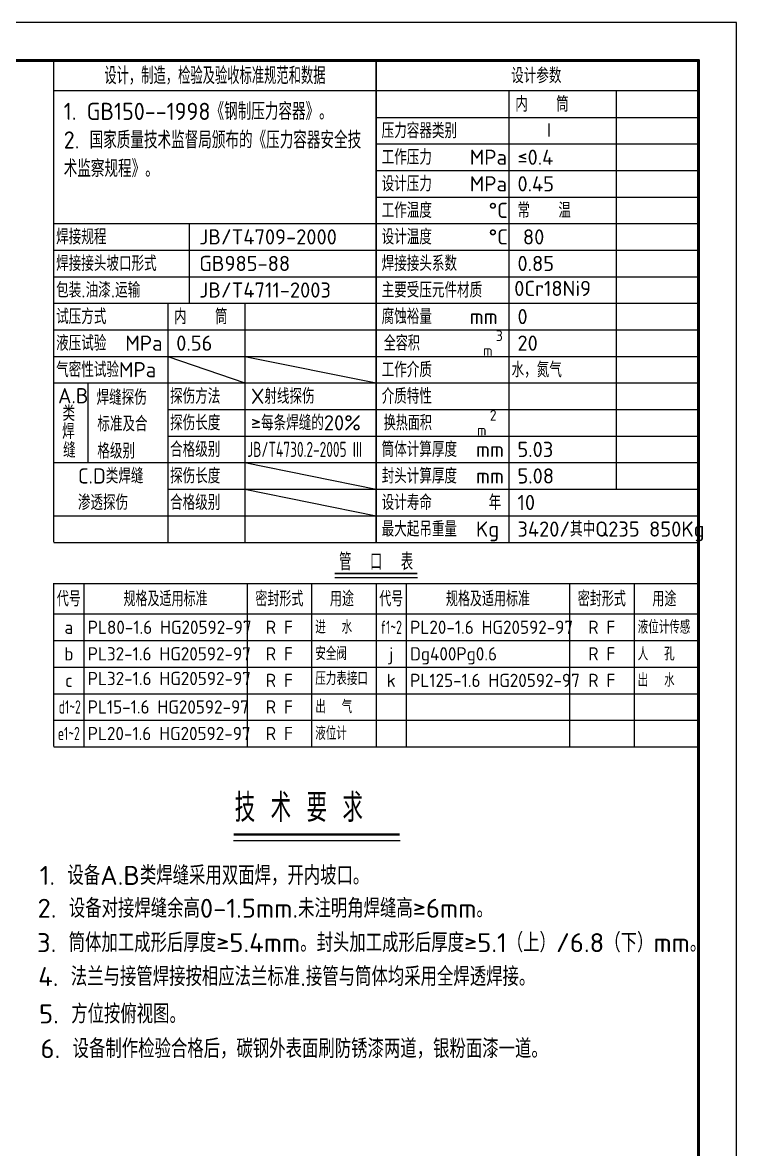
# Model space of a CAD drawing. Extents: x -45740 to 0, y 0 to 40456.
# Drawn here: x -40004 to -35345, y 33104 to 40456 of the extents above; entities that cross this region are included whole.
import ezdxf
from ezdxf.enums import TextEntityAlignment as Align

# ---------------------------------------------------------------- set-up
doc = ezdxf.new("R2010")
doc.units = 0
doc.header["$LTSCALE"] = 30
doc.header["$MEASUREMENT"] = 0
for name, color, linetype, lineweight in [('1', 2, 'CONTINUOUS', 13), ('2', 1, 'CONTINUOUS', 50), ('7', 4, 'CONTINUOUS', 13)]:
    doc.layers.add(name, color=color, linetype=linetype, lineweight=lineweight)
doc.styles.add('gb', font='gbenor.shx', dxfattribs={"width": 0.75, "bigfont": 'gbcbig.shx'})
doc.styles.get("Standard").update_dxf_attribs({"font": 'gbenor.shx', "width": 1.1, "bigfont": 'gbcbig.shx'})

msp = doc.modelspace()

# ---------------------------------------------------------------- linework, layer by layer
at = {"layer": '1'}
msp.add_lwpolyline([(-35345.2, 25754.5), (-35345.2, 40456), (-45740.2, 40456), (-45740.2, 25754.5)], close=True, dxfattribs=at)
at = {"layer": '2'}
msp.add_lwpolyline([(-45121.4, 26002), (-35592.7, 26002), (-35592.7, 40208.5), (-45121.4, 40208.5)], close=True, dxfattribs=at)
at = {"layer": '7'}
for p, q in [((-35592.7, 40010.5), (-39800.7, 40010.5)), ((-36830.3, 40010.5), (-36830.3, 37064.9)), ((-36129.3, 40010.5), (-36129.3, 37411.4)), ((-37696.7, 39837.2), (-35592.7, 39837.2)), ((-37696.7, 39663.9), (-35592.7, 39663.9)), ((-37696.7, 39490.7), (-35592.7, 39490.7)), ((-37696.7, 39317.4), (-35592.7, 39317.4)), ((-39800.7, 39144.1), (-35592.7, 39144.1)), ((-38915.9, 39144.1), (-38915.9, 38624.3)), ((-39800.7, 38970.8), (-37696.7, 38970.8)), ((-37696.7, 38970.8), (-35592.7, 38970.8)), ((-39800.7, 38797.6), (-37696.7, 38797.6)), ((-37696.7, 38797.6), (-35592.7, 38797.6)), ((-39800.7, 38624.3), (-37696.7, 38624.3)), ((-39057.1, 38624.3), (-39057.1, 37064.9)), ((-38552.8, 38624.3), (-38552.8, 37064.9)), ((-37696.7, 38624.3), (-35592.7, 38624.3)), ((-39800.7, 38451), (-37696.7, 38451)), ((-37696.7, 38451), (-35592.7, 38451)), ((-39800.7, 38277.8), (-37696.7, 38277.8)), ((-39057.1, 38277.8), (-38552.8, 38104.5)), ((-38552.8, 38277.8), (-37696.7, 38104.5)), ((-37696.7, 38277.8), (-35592.7, 38277.8)), ((-39800.7, 38104.5), (-37696.7, 38104.5)), ((-39579, 38104.5), (-39579, 37584.7)), ((-37696.7, 38104.5), (-35592.7, 38104.5)), ((-39057.1, 37931.2), (-37696.7, 37931.2)), ((-37696.7, 37931.2), (-35592.7, 37931.2)), ((-39057.1, 37757.9), (-37696.7, 37757.9)), ((-37696.7, 37757.9), (-35592.7, 37757.9)), ((-39800.7, 37584.7), (-37696.7, 37584.7)), ((-38552.8, 37584.7), (-37696.7, 37411.4)), ((-37696.7, 37584.7), (-35592.7, 37584.7)), ((-39057.1, 37411.4), (-37696.7, 37411.4)), ((-38552.8, 37411.4), (-37696.7, 37238.1)), ((-37696.7, 37411.4), (-35592.7, 37411.4)), ((-39800.7, 37238.1), (-37696.7, 37238.1)), ((-37696.7, 37238.1), (-35592.7, 37238.1)), ((-39800.7, 37064.9), (-35592.7, 37064.9)), ((-37966.9, 36834.9), (-37426.9, 36834.9)), ((-39603.1, 35731), (-39603.1, 36795.5)), ((-38538.6, 36795.3), (-38538.6, 35731)), ((-38117.8, 36795.5), (-38117.8, 35731)), ((-37696.9, 36795.5), (-37696.9, 35731)), ((-37498.9, 35731), (-37498.9, 36795.5)), ((-36434.4, 36795.3), (-36434.4, 35731)), ((-36013.6, 36795.5), (-36013.6, 35731)), ((-39801.1, 36597.4), (-35592.7, 36597.4)), ((-39801.1, 36424.1), (-35592.7, 36424.1)), ((-39801.1, 36250.8), (-35592.7, 36250.8)), ((-39801.1, 36077.6), (-35592.7, 36077.6)), ((-39801.1, 35904.3), (-35592.7, 35904.3)), ((-39801.1, 35731), (-35592.7, 35731)), ((-38627.4, 35119.9), (-37540.1, 35119.9))]:
    msp.add_line(p, q, dxfattribs=at)
for points, const_width in [([(-39800.7, 37064.9), (-39800.7, 40208.5)], 9.9), ([(-37696.7, 37064.9), (-37696.7, 40208.5)], 9.9), ([(-37966.9, 36861.4), (-37426.9, 36861.4)], 9.9), ([(-39801.1, 35731), (-39801.1, 36795.5), (-35592.7, 36795.5)], 9.9), ([(-38627.4, 35159.7), (-37543.4, 35159.7)], 14.8)]:
    msp.add_lwpolyline(points, dxfattribs=dict(at, const_width=const_width))

# ---------------------------------------------------------------- texts
for s, height, p in [('设计，制造，检验及验收标准规范和数据', 111.388, (-38748.6, 40109.5)), ('管  口  表', 111.4, (-37696.9, 36938.2))]:
    msp.add_text(s, height=height, dxfattribs=at).set_placement(p, align=Align.MIDDLE_CENTER)
for s, height, width, p in [('设计参数', 99.01, 1.15, (-36651.3, 40109.5)), ('R F', 86.64, 1.1, (-38328.2, 36510.8)), ('f1~2', 86.64, 0.75, (-37597.9, 36510.8)), ('R F', 86.64, 1.1, (-36224, 36510.8)), ('a', 86.6, 1.1, (-39702.1, 36510.8)), ('b', 86.6, 1.1, (-39702.1, 36337.5)), ('R F', 86.64, 1.1, (-38328.2, 36337.5)), ('j', 86.6, 1.1, (-37597.9, 36337.5)), ('R F', 86.64, 1.1, (-36224, 36337.5)), ('c', 86.6, 1.1, (-39702.1, 36164.2)), ('R F', 86.64, 1.1, (-38328.2, 36164.2)), ('k', 86.6, 1.1, (-37597.9, 36164.2)), ('R F', 86.64, 1.1, (-36224, 36164.2)), ('d1~2', 86.64, 0.75, (-39696, 35990.9)), ('R F', 86.64, 1.1, (-38328.2, 35990.9)), ('e1~2', 86.64, 0.75, (-39702.1, 35817.6)), ('R F', 86.64, 1.1, (-38328.2, 35817.6))]:
    msp.add_text(s, height=height, dxfattribs=dict(at, width=width)).set_placement(p, align=Align.MIDDLE_CENTER)
for s, height, width, p in [('内   筒', 99.01, 1.15, (-36788.7, 39923.8)), ('压力容器类别', 99.01, 1.15, (-37660.7, 39750.6)), (' Ⅰ', 99.01, 1.15, (-36671, 39750.6)), ('工作压力    MPa', 99.012, 1.15, (-37660.7, 39577.3)), ('≤0.4', 99.01, 1.15, (-36774.5, 39577.3)), ('设计压力    MPa', 99.012, 1.15, (-37660.7, 39404)), ('0.45', 99.01, 1.15, (-36774.5, 39404)), ('工作温度      %%dC', 99.012, 1.15, (-37660.7, 39230.7)), ('常   温', 99.01, 1.15, (-36774.5, 39230.7)), ('焊接规程', 99.01, 1.15, (-39785, 39057.5)), ('设计温度      %%dC', 99.012, 1.15, (-37660.7, 39057.5)), ('JB/T4709-2000', 99.012, 1.15, (-38850.9, 39057.5)), ('80', 99.01, 1.15, (-36738.9, 39057.5)), ('焊接接头坡口形式', 99.01, 1.15, (-39785, 38884.2)), ('GB985-88', 99.01, 1.15, (-38850.9, 38884.2)), ('焊接接头系数', 99.01, 1.15, (-37660.7, 38884.2)), ('0.85', 99.01, 1.15, (-36774.5, 38884.2)), ('包装.油漆.运输', 99.01, 1.15, (-39785, 38710.9)), ('JB/T4711-2003', 99.012, 1.15, (-38850.9, 38710.9)), ('主要受压元件材质', 99.01, 1.15, (-37660.7, 38710.9)), ('试压方式', 99.01, 1.15, (-39785, 38537.7)), ('内   筒', 99.01, 1.15, (-39015.5, 38537.7)), ('腐蚀裕量    mm', 99.01, 1.15, (-37660.7, 38537.7)), ('0', 99, 1.15, (-36774.5, 38537.7)), ('液压试验  MPa', 99.01, 1.15, (-39785, 38364.4)), ('0.56', 99.01, 1.15, (-39001.3, 38364.4)), ('20', 99.01, 1.15, (-36774.5, 38364.4)), ('气密性试验MPa', 99.01, 1.15, (-39785, 38191.1)), ('工作介质', 99.01, 1.15, (-37660.7, 38191.1)), ('水，氮气', 99.01, 1.15, (-36812.7, 38191.1)), ('探伤方法', 99.01, 1.15, (-39041.4, 38017.9)), ('X射线探伤', 99.01, 1.15, (-38513.7, 38017.9)), ('介质特性', 99.01, 1.15, (-37660.7, 38017.9)), ('探伤长度', 99.01, 1.15, (-39041.4, 37844.6)), ('≥每条焊缝的20%', 99.01, 1.15, (-38513.7, 37844.6)), ('合格级别', 99.01, 1.15, (-39041.4, 37671.3)), ('JB/T4730.2-2005 III', 99.012, 0.75, (-38537.5, 37671.3)), ('筒体计算厚度  mm', 99.01, 1.15, (-37660.7, 37671.3)), ('5.03', 99.01, 1.15, (-36774.5, 37671.3)), ('C.D类焊缝', 99.01, 1.15, (-39642.9, 37498)), ('探伤长度', 99.01, 1.15, (-39041.4, 37498)), ('封头计算厚度  mm ', 99.012, 1.15, (-37660.7, 37498)), ('5.08', 99.01, 1.15, (-36774.5, 37498)), ('渗透探伤', 99.01, 1.15, (-39642.9, 37324.8)), ('合格级别', 99.01, 1.15, (-39041.4, 37324.8)), ('设计寿命      年', 99.012, 1.15, (-37660.7, 37324.8)), ('10', 99.01, 1.15, (-36774.5, 37324.8)), ('最大起吊重量  Kg', 99.01, 1.15, (-37660.7, 37151.5)), ('3420/其中Q235 850Kg', 99.012, 1.15, (-36774.5, 37151.5)), ('PL80-1.6 HG20592-97', 86.643, 1.1, (-39579, 36510.8)), ('进  水', 86.64, 1.1, (-38093.7, 36512.3)), ('PL20-1.6 HG20592-97', 86.643, 1.1, (-37474.8, 36510.8)), ('液位计传感', 86.64, 1.1, (-35989.5, 36512.3)), ('安全阀', 86.64, 1.1, (-38093.7, 36339.1)), ('PL32-1.6 HG20592-97', 86.643, 1.1, (-39579, 36337.5)), ('Dg400Pg0.6 ', 86.643, 1.1, (-37474.8, 36337.5)), ('人  孔', 86.64, 1.1, (-35989.5, 36337.5)), ('PL32-1.6 HG20592-97', 86.643, 1.1, (-39579, 36176.6)), ('压力表接口', 86.64, 1.1, (-38093.7, 36176.6)), ('PL125-1.6 HG20592-97', 86.643, 1.1, (-37474.8, 36164.2)), ('出  水', 86.64, 1.1, (-35989.5, 36165.8)), ('PL15-1.6 HG20592-97', 86.643, 1.1, (-39579, 35990.9)), ('出  气', 86.64, 1.1, (-38093.7, 35992.5)), ('PL20-1.6 HG20592-97', 86.643, 1.1, (-39579, 35817.6)), ('液位计', 86.64, 1.1, (-38093.7, 35819.2))]:
    msp.add_text(s, height=height, dxfattribs=dict(at, width=width)).set_placement(p, align=Align.MIDDLE_LEFT)
at = {"layer": '7', "width": 1.15}
msp.add_text('0Cr18Ni9', height=99.01, dxfattribs=at).set_placement((-36545, 38721.6), align=Align.MIDDLE)
for s, height, p in [('A.B', 99.01, (-39772.5, 37972.1)), ('焊缝探伤', 99.01, (-39521.1, 37961.1)), ('类', 99, (-39743.4, 37857.1)), ('标准及合', 99.01, (-39516.2, 37788.1)), ('焊', 99, (-39746.1, 37739.1)), ('缝', 99, (-39739.4, 37616.7)), ('格级别', 99.01, (-39516.2, 37611.4))]:
    msp.add_text(s, height=height, dxfattribs=at).set_placement(p)
at = {"layer": '7'}
msp.add_text('技 术 要 求', height=185.62, dxfattribs=at).set_placement((-38619.7, 35240.9))
at = {"layer": '7', "style": 'gb', "width": 1.2}
for s, p in [('1. 设备A.B类焊缝采用双面焊，开内坡口。 ', (-39892.4, 34830)), ('2. 设备对接焊缝余高0-1.5mm.未注明角焊缝高≥6mm。', (-39906.4, 34615.6)), ('3. 筒体加工成形后厚度≥5.4mm。封头加工成形后厚度≥5.1（上）/6.8（下）mm。', (-39909.9, 34391.4)), ('4. 法兰与接管焊接按相应法兰标准.接管与筒体均采用全焊透焊接。 ', (-39902.1, 34170.1)), ('5. 方位按俯视图。', (-39896.7, 33926.4)), ('6. 设备制作检验合格后，碳钢外表面刷防锈漆两道，银粉面漆一道。', (-39886.9, 33699.9))]:
    msp.add_text(s, height=123.75, dxfattribs=at).set_placement(p)
at = {"layer": '7'}
for s, insert, char_height, width, attachment_point in [('1. GB150--1998《钢制压力容器》。\\P2. 国家质量技术监督局颁布的《压力容器安全技术监察规程》。', (-39735.5, 39932.4), 111.87, 2021.963, 1), ('\\A1;全容积       {\\H0.7x;\\S  3^ m;}', (-37646.7, 38364.4), 99.012, 900, 4), ('\\A1;换热面积     {\\H0.7x;\\S  2^ m;}', (-37646.7, 37844.6), 99.012, 816.452, 4)]:
    msp.add_mtext(s, dxfattribs=dict(at, insert=insert, char_height=char_height, width=width, attachment_point=attachment_point))
at = {"layer": '7', "width": 1.1}
for tag, p in [('代号', (-39702.1, 36696.4)), ('规格及适用标准', (-39070.9, 36696.4)), ('密封形式', (-38328.2, 36696.4)), ('用途', (-37919.9, 36696.4)), ('代号', (-37597.9, 36696.4)), ('规格及适用标准', (-36966.7, 36696.4)), ('密封形式', (-36224, 36696.4)), ('用途', (-35815.7, 36696.4))]:
    msp.add_attdef(tag, text='', height=99, dxfattribs=at).set_placement(p, align=Align.MIDDLE_CENTER)

doc.saveas('drawing.dxf')
